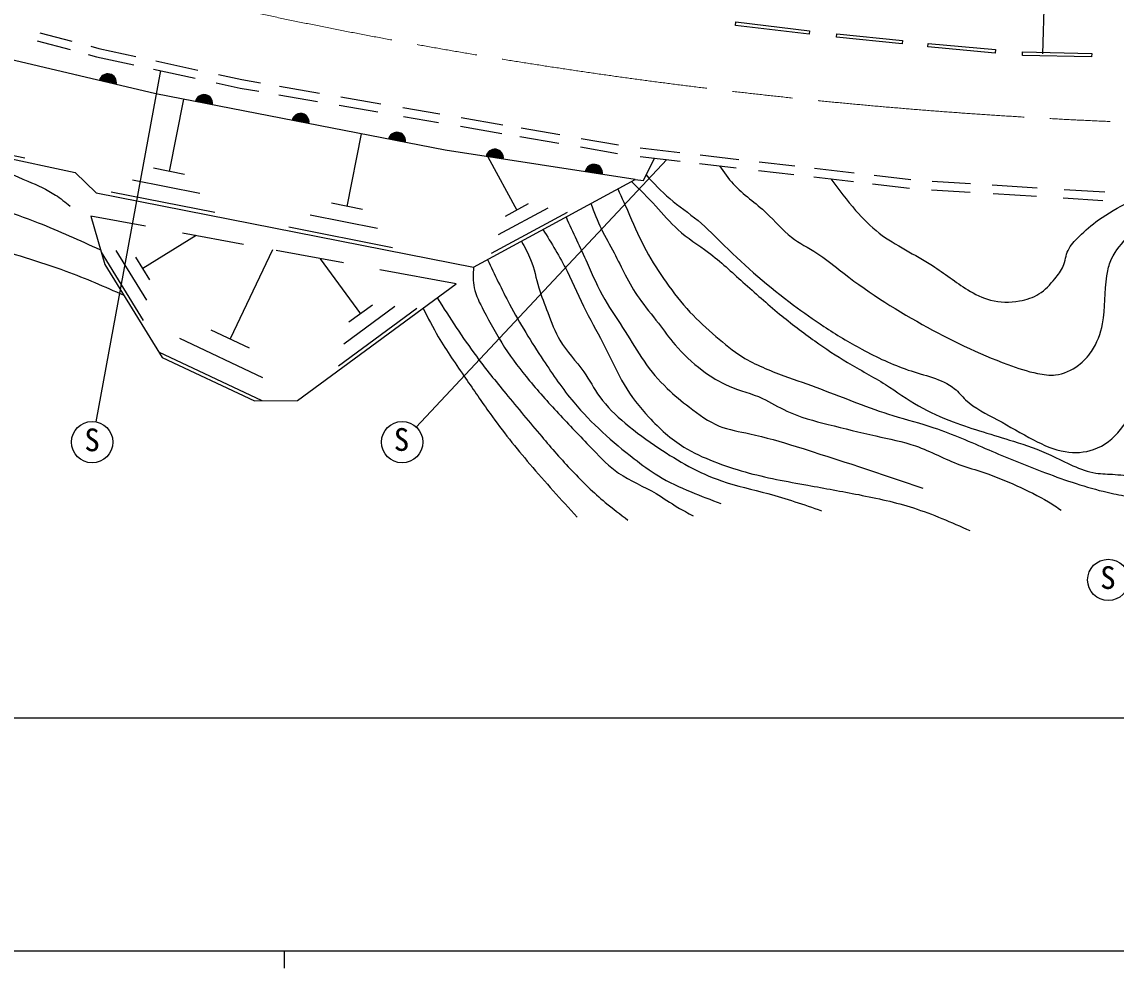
# Model space of a CAD drawing. Units: millimetres, scale not verified. Extents: x 40000 to 680000, y 20000 to 380000.
# Drawn here: x 252779 to 316315, y 204000 to 258940 of the extents above; entities that cross this region are included whole.
import ezdxf
from ezdxf.enums import TextEntityAlignment as Align

# ---------------------------------------------------------------- set-up
doc = ezdxf.new("R2010")
doc.units = ezdxf.units.MM
doc.header["$LTSCALE"] = 1000
doc.linetypes.add('CHAIN', pattern=[18.5, 12, -1.5, 3.5, -1.5])
for name, color, linetype, lineweight in [('M-BGD', 7, 'Continuous', 25), ('M-BMK', 2, 'CHAIN', 13), ('M-STR-STR3', 7, 'Continuous', 25), ('M-STR-STRC', 7, 'Continuous', 25), ('M-TTL-BAND', 7, 'Continuous', 25)]:
    doc.layers.add(name, color=color, linetype=linetype, lineweight=lineweight)
doc.styles.add('ＭＳ ゴシック', font='')
doc.styles.get('ＭＳ ゴシック').set_extended_font_data('MS Gothic')

msp = doc.modelspace()

# ---------------------------------------------------------------- linework, layer by layer
at = {"layer": 'M-BGD'}
for p, q in [((294212, 258738), (294235, 258937)), ((298492, 258229), (294212, 258738)), ((294235, 258937), (298515, 258427)), ((253826, 258307), (255685, 257815)), ((298515, 258427), (298492, 258229)), ((300075, 258050), (300095, 258249)), ((303896, 257668), (300075, 258050)), ((300095, 258249), (303916, 257867)), ((260557, 254768), (249400, 257393)), ((253666, 257832), (255576, 257327)), ((256790, 257523), (257238, 257404)), ((257238, 257404), (259403, 256931)), ((303916, 257867), (303896, 257668)), ((305376, 257489), (305394, 257689)), ((309299, 257133), (305376, 257489)), ((305394, 257689), (309317, 257332)), ((309317, 257332), (309299, 257133)), ((256633, 257047), (257121, 256918)), ((257121, 256918), (259275, 256447)), ((310882, 256993), (310886, 257193)), ((314895, 256909), (310882, 256993)), ((310886, 257193), (314899, 257109)), ((314899, 257109), (314895, 256909)), ((260417, 256197), (262834, 255668)), ((260555, 256679), (262997, 256145)), ((264192, 255883), (265552, 255586)), ((265552, 255586), (266632, 255399)), ((264063, 255400), (265456, 255095)), ((265456, 255095), (266537, 254908)), ((267733, 255208), (270067, 254805)), ((277358, 251487), (260557, 254768)), ((262159, 254458), (261329, 250258)), ((267699, 254707), (269946, 254318)), ((271290, 254593), (273616, 254191)), ((271207, 254100), (273455, 253711)), ((274898, 253969), (277056, 253596)), ((274945, 253453), (276963, 253104)), ((278243, 252883), (280648, 252467)), ((278280, 253384), (280704, 252964)), ((245574, 252410), (255870, 250186)), ((272479, 252438), (271649, 248228)), ((281691, 252286), (283952, 251895)), ((281777, 252779), (284012, 252392)), ((252949, 251018), (247629, 252168)), ((285216, 251677), (287355, 251306)), ((285253, 252178), (287425, 251802)), ((288689, 251625), (290991, 251355)), ((288393, 249791), (277358, 251487)), ((279839, 251108), (281519, 248008)), ((288671, 251124), (290993, 250852)), ((288867, 249729), (289514, 251025)), ((292167, 251218), (294404, 250956)), ((262229, 250078), (260429, 250438)), ((292116, 250720), (294263, 250469)), ((295583, 250818), (297666, 250574)), ((298807, 250440), (301100, 250172)), ((255870, 250186), (257090, 249020)), ((263109, 248978), (259199, 249748)), ((278993, 244697), (288393, 249791)), ((288393, 249791), (288867, 249729)), ((295553, 250318), (297593, 250079)), ((298770, 249941), (301063, 249673)), ((302270, 250035), (304391, 249787)), ((302172, 249543), (304325, 249291)), ((305589, 249195), (307840, 249055)), ((305641, 249693), (307866, 249554)), ((309122, 249476), (311730, 249314)), ((313307, 249216), (315651, 249070)), ((257090, 249020), (278993, 244697)), ((263979, 247868), (257969, 249048)), ((309185, 248971), (311691, 248815)), ((313250, 248718), (315549, 248575)), ((272549, 248048), (270749, 248408)), ((284449, 247878), (280019, 245488)), ((283319, 248128), (280439, 246568)), ((282179, 248368), (280849, 247648)), ((259954, 247071), (256783, 247658)), ((256783, 247658), (257603, 244856)), ((273429, 246938), (269519, 247718)), ((262899, 246528), (259809, 244628)), ((265646, 246017), (262113, 246671)), ((274299, 245828), (268279, 247018)), ((259839, 241598), (257393, 245573)), ((260029, 242778), (258259, 245658)), ((260209, 243958), (259399, 245288)), ((267329, 245708), (264879, 240528)), ((271452, 244941), (267548, 245664)), ((257603, 244856), (260918, 239457)), ((270099, 245188), (272449, 241998)), ((278004, 243728), (273562, 244551)), ((268777, 236962), (278004, 243728)), ((275719, 242308), (271169, 238958)), ((274429, 242408), (271469, 240228)), ((273129, 242498), (271759, 241498)), ((265989, 239998), (263769, 241048)), ((266769, 238278), (261949, 240548)), ((266740, 236934), (260728, 239766)), ((260918, 239457), (266283, 236928)), ((266283, 236928), (268777, 236962))]:
    msp.add_line(p, q, dxfattribs=at)
for centre, radius, start, end in [((257768, 255424), 500, 346.75948, 166.75948), ((257768, 255424), 500, 346.75948, 166.75948), ((257768, 255424), 450, 346.75948, 166.75948), ((257768, 255424), 400, 346.75948, 166.75948), ((257768, 255424), 350, 346.75948, 166.75948), ((257768, 255424), 300, 346.75948, 166.75948), ((257768, 255424), 250, 346.75948, 166.75948), ((257768, 255424), 200, 346.75948, 166.75948), ((257768, 255424), 150, 346.75948, 166.75948), ((257768, 255424), 100, 346.75948, 166.75948), ((257768, 255424), 50, 346.75948, 166.75948), ((263357, 254221), 500, 348.94854, 168.94854), ((263357, 254221), 500, 348.94854, 168.94854), ((263357, 254221), 450, 348.94854, 168.94854), ((263357, 254221), 400, 348.94854, 168.94854), ((263357, 254221), 350, 348.94854, 168.94854), ((263357, 254221), 300, 348.94854, 168.94854), ((263357, 254221), 250, 348.94854, 168.94854), ((263357, 254221), 200, 348.94854, 168.94854), ((263357, 254221), 150, 348.94854, 168.94854), ((263357, 254221), 100, 348.94854, 168.94854), ((263357, 254221), 50, 348.94854, 168.94854), ((268957, 253127), 500, 348.94854, 168.94854), ((268957, 253127), 500, 348.94854, 168.94854), ((268957, 253127), 450, 348.94854, 168.94854), ((268957, 253127), 400, 348.94854, 168.94854), ((268957, 253127), 350, 348.94854, 168.94854), ((268957, 253127), 300, 348.94854, 168.94854), ((268957, 253127), 250, 348.94854, 168.94854), ((268957, 253127), 200, 348.94854, 168.94854), ((268957, 253127), 150, 348.94854, 168.94854), ((268957, 253127), 100, 348.94854, 168.94854), ((268957, 253127), 50, 348.94854, 168.94854), ((274558, 252034), 500, 348.94854, 168.94854), ((274558, 252034), 500, 348.94854, 168.94854), ((274558, 252034), 450, 348.94854, 168.94854), ((274558, 252034), 400, 348.94854, 168.94854), ((274558, 252034), 350, 348.94854, 168.94854), ((274558, 252034), 300, 348.94854, 168.94854), ((274558, 252034), 250, 348.94854, 168.94854), ((274558, 252034), 200, 348.94854, 168.94854), ((274558, 252034), 150, 348.94854, 168.94854), ((274558, 252034), 100, 348.94854, 168.94854), ((274558, 252034), 50, 348.94854, 168.94854), ((280235, 251047), 500, 351.31783, 171.31783), ((280235, 251047), 500, 351.31783, 171.31783), ((280235, 251047), 450, 351.31783, 171.31783), ((280235, 251047), 400, 351.31783, 171.31783), ((280235, 251047), 350, 351.31783, 171.31783), ((280235, 251047), 300, 351.31783, 171.31783), ((280235, 251047), 250, 351.31783, 171.31783), ((280235, 251047), 200, 351.31783, 171.31783), ((280235, 251047), 150, 351.31783, 171.31783), ((280235, 251047), 100, 351.31783, 171.31783), ((280235, 251047), 50, 351.31783, 171.31783), ((285989, 250169), 500, 351.31783, 171.31783), ((285989, 250169), 500, 351.31783, 171.31783), ((285989, 250169), 450, 351.31783, 171.31783), ((285989, 250169), 400, 351.31783, 171.31783), ((285989, 250169), 350, 351.31783, 171.31783), ((285989, 250169), 300, 351.31783, 171.31783), ((285989, 250169), 250, 351.31783, 171.31783), ((285989, 250169), 200, 351.31783, 171.31783), ((285989, 250169), 150, 351.31783, 171.31783), ((285989, 250169), 100, 351.31783, 171.31783), ((285989, 250169), 50, 351.31783, 171.31783)]:
    msp.add_arc(centre, radius, start, end, dxfattribs=at)
for points, knots in [([(245899, 251175), (246728, 251095), (247556, 251014), (248389, 250934), (249201, 250856), (250017, 250777), (250799, 250573), (251598, 250363), (252361, 250022), (253128, 249689), (253681, 249449), (254235, 249213), (254734, 248886), (255028, 248693), (255303, 248468), (255577, 248244)], [0, 0, 0, 0, 1, 1, 1, 2, 2, 2, 3, 3, 3, 4, 4, 4, 5, 5, 5, 5]), ([(293287, 250583), (293539, 250218), (293792, 249852), (294087, 249529), (294658, 248902), (295390, 248431), (296014, 247842), (296506, 247379), (296932, 246843), (297460, 246436), (297919, 246084), (298455, 245829), (298946, 245513), (299397, 245222), (299810, 244880), (300231, 244549), (301744, 243360), (303366, 242316), (305050, 241377), (306653, 240482), (308313, 239684), (310029, 239048), (310592, 238839), (311161, 238648), (311756, 238526), (312101, 238455), (312454, 238407), (312800, 238445), (313275, 238498), (313736, 238714), (314125, 239008), (314424, 239233), (314680, 239505), (314888, 239811), (315213, 240288), (315420, 240848), (315530, 241417), (315707, 242331), (315632, 243267), (315771, 244188), (315813, 244462), (315873, 244734), (315972, 244991), (316169, 245502), (316516, 245950), (316896, 246356), (317387, 246882), (317933, 247336), (318502, 247762), (318771, 247963), (319045, 248158), (319319, 248353)], [0, 0, 0, 0, 1, 1, 1, 2, 2, 2, 3, 3, 3, 4, 4, 4, 5, 5, 5, 6, 6, 6, 7, 7, 7, 8, 8, 8, 9, 9, 9, 10, 10, 10, 11, 11, 11, 12, 12, 12, 13, 13, 13, 14, 14, 14, 15, 15, 15, 16, 16, 16, 17, 17, 17, 17]), ([(289027, 250051), (289466, 249577), (289905, 249103), (290393, 248685), (290920, 248233), (291504, 247845), (292039, 247400), (292577, 246952), (293065, 246447), (293565, 245955), (294826, 244715), (296167, 243560), (297581, 242501), (298157, 242069), (298746, 241653), (299347, 241256), (300064, 240784), (300799, 240341), (301556, 239931), (302423, 239462), (303320, 239038), (304246, 238727), (304710, 238571), (305181, 238443), (305652, 238285), (306112, 238130), (306572, 237947), (306937, 237642), (307168, 237450), (307361, 237209), (307579, 237000), (308105, 236498), (308781, 236182), (309427, 235835), (310134, 235456), (310805, 235040), (311515, 234671), (312099, 234367), (312710, 234094), (313362, 233988), (313909, 233899), (314485, 233927), (315008, 234109), (315627, 234323), (316173, 234752), (316574, 235273), (317085, 235936), (317363, 236746), (317538, 237562), (317698, 238308), (317771, 239059), (317859, 239811), (318005, 241052), (318189, 242297), (318502, 243505), (318717, 244335), (318993, 245148), (319305, 245955), (319505, 246472), (319720, 246987), (320028, 247440), (320246, 247762), (320511, 248053), (320777, 248344)], [0, 0, 0, 0, 1, 1, 1, 2, 2, 2, 3, 3, 3, 4, 4, 4, 5, 5, 5, 6, 6, 6, 7, 7, 7, 8, 8, 8, 9, 9, 9, 10, 10, 10, 11, 11, 11, 12, 12, 12, 13, 13, 13, 14, 14, 14, 15, 15, 15, 16, 16, 16, 17, 17, 17, 18, 18, 18, 19, 19, 19, 20, 20, 20, 21, 21, 21, 21]), ([(299749, 249827), (300213, 249204), (300677, 248581), (301191, 247995), (301609, 247517), (302061, 247064), (302560, 246677), (303512, 245940), (304638, 245443), (305652, 244790), (306347, 244342), (306989, 243820), (307700, 243385), (308117, 243129), (308557, 242903), (309025, 242782), (309568, 242642), (310147, 242642), (310712, 242742), (311111, 242813), (311503, 242934), (311836, 243144), (312193, 243368), (312482, 243694), (312760, 244027), (312948, 244254), (313132, 244484), (313241, 244750), (313363, 245045), (313393, 245384), (313523, 245674), (313661, 245982), (313913, 246234), (314165, 246477), (314529, 246825), (314893, 247153), (315289, 247440), (315836, 247838), (316442, 248160), (317048, 248482)], [0, 0, 0, 0, 1, 1, 1, 2, 2, 2, 3, 3, 3, 4, 4, 4, 5, 5, 5, 6, 6, 6, 7, 7, 7, 8, 8, 8, 9, 9, 9, 10, 10, 10, 11, 11, 11, 12, 12, 12, 13, 13, 13, 13]), ([(242057, 249368), (242897, 249364), (243736, 249359), (244574, 249328), (245460, 249294), (246344, 249230), (247225, 249127), (247872, 249051), (248518, 248953), (249152, 248806), (249914, 248628), (250659, 248378), (251401, 248123), (252183, 247855), (252962, 247581), (253730, 247280), (254940, 246805), (256123, 246260), (257306, 245715)], [0, 0, 0, 0, 1, 1, 1, 2, 2, 2, 3, 3, 3, 4, 4, 4, 5, 5, 5, 6, 6, 6, 6]), ([(287382, 249244), (287612, 248734), (287842, 248225), (288068, 247713), (288374, 247020), (288673, 246323), (289031, 245657), (289373, 245023), (289770, 244417), (290188, 243826), (290616, 243221), (291066, 242631), (291569, 242092), (292039, 241589), (292555, 241130), (293079, 240678), (293572, 240252), (294073, 239832), (294621, 239489), (295366, 239024), (296199, 238702), (297030, 238397), (297739, 238137), (298447, 237889), (299151, 237626), (300549, 237104), (301931, 236525), (303359, 236084), (304149, 235840), (304953, 235638), (305736, 235377), (306820, 235017), (307865, 234545), (308917, 234092), (309937, 233654), (310963, 233234), (312001, 232840), (313169, 232396), (314352, 231985), (315566, 231683), (315971, 231583), (316378, 231494), (316787, 231426), (317378, 231327), (317971, 231270), (318586, 231330), (319096, 231379), (319621, 231508), (320000, 231812), (320377, 232114), (320610, 232589), (320803, 233064), (321117, 233841), (321323, 234617), (321445, 235410), (321716, 237162), (321578, 238994), (321799, 240774), (321905, 241628), (322093, 242469), (322248, 243312), (322431, 244306), (322568, 245303), (322795, 246300), (322917, 246837), (323065, 247374), (323341, 247842), (323440, 248010), (323555, 248168), (323670, 248327)], [0, 0, 0, 0, 1, 1, 1, 2, 2, 2, 3, 3, 3, 4, 4, 4, 5, 5, 5, 6, 6, 6, 7, 7, 7, 8, 8, 8, 9, 9, 9, 10, 10, 10, 11, 11, 11, 12, 12, 12, 13, 13, 13, 14, 14, 14, 15, 15, 15, 16, 16, 16, 17, 17, 17, 18, 18, 18, 19, 19, 19, 20, 20, 20, 21, 21, 21, 22, 22, 22, 23, 23, 23, 23]), ([(288172, 249672), (288653, 249205), (289135, 248739), (289589, 248244), (290013, 247782), (290412, 247295), (290874, 246878), (291419, 246388), (292051, 245996), (292641, 245553), (293349, 245023), (293995, 244420), (294649, 243826), (295345, 243195), (296051, 242574), (296777, 241979), (297442, 241435), (298125, 240912), (298825, 240413), (299439, 239975), (300066, 239555), (300713, 239168), (301444, 238731), (302201, 238337), (302921, 237883), (303568, 237475), (304187, 237019), (304849, 236638), (305487, 236271), (306165, 235974), (306857, 235715), (308004, 235284), (309187, 234957), (310350, 234590), (311083, 234359), (311809, 234112), (312519, 233787), (313382, 233392), (314222, 232881), (315129, 232743), (315492, 232688), (315867, 232693), (316253, 232663), (316693, 232629), (317149, 232551), (317538, 232663), (318157, 232841), (318607, 233502), (318944, 234149), (319370, 234968), (319614, 235766), (319787, 236598), (319999, 237618), (320106, 238688), (320309, 239730), (320526, 240843), (320852, 241924), (321112, 243023), (321393, 244211), (321597, 245419), (321915, 246597), (322073, 247181), (322259, 247758), (322445, 248334)], [0, 0, 0, 0, 1, 1, 1, 2, 2, 2, 3, 3, 3, 4, 4, 4, 5, 5, 5, 6, 6, 6, 7, 7, 7, 8, 8, 8, 9, 9, 9, 10, 10, 10, 11, 11, 11, 12, 12, 12, 13, 13, 13, 14, 14, 14, 15, 15, 15, 16, 16, 16, 17, 17, 17, 18, 18, 18, 19, 19, 19, 20, 20, 20, 21, 21, 21, 21]), ([(285815, 248394), (286006, 247893), (286196, 247391), (286429, 246910), (286657, 246441), (286925, 245991), (287168, 245529), (287390, 245105), (287591, 244670), (287811, 244244), (288051, 243778), (288313, 243323), (288614, 242895), (288964, 242395), (289364, 241933), (289738, 241449), (290060, 241032), (290363, 240599), (290702, 240196), (291165, 239646), (291697, 239153), (292276, 238718), (292766, 238351), (293289, 238025), (293850, 237787), (294479, 237519), (295155, 237361), (295778, 237080), (296261, 236862), (296712, 236570), (297191, 236341), (297950, 235979), (298779, 235777), (299600, 235570), (300523, 235338), (301436, 235099), (302363, 234896), (303141, 234725), (303928, 234579), (304676, 234317), (305552, 234011), (306373, 233547), (307246, 233225), (307700, 233058), (308168, 232929), (308627, 232775), (309284, 232556), (309922, 232288), (310555, 232004), (311181, 231724), (311802, 231429), (312386, 231073), (312637, 230920), (312881, 230755), (313125, 230591)], [0, 0, 0, 0, 1, 1, 1, 2, 2, 2, 3, 3, 3, 4, 4, 4, 5, 5, 5, 6, 6, 6, 7, 7, 7, 8, 8, 8, 9, 9, 9, 10, 10, 10, 11, 11, 11, 12, 12, 12, 13, 13, 13, 14, 14, 14, 15, 15, 15, 16, 16, 16, 17, 17, 17, 18, 18, 18, 18]), ([(239145, 247391), (239790, 247401), (240436, 247411), (241081, 247400), (241697, 247390), (242313, 247362), (242928, 247320), (243718, 247266), (244506, 247188), (245297, 247119), (246091, 247050), (246888, 246988), (247666, 246838), (248662, 246646), (249627, 246308), (250598, 245995), (252182, 245484), (253781, 245041), (255336, 244469), (256471, 244051), (257583, 243565), (258694, 243079)], [0, 0, 0, 0, 1, 1, 1, 2, 2, 2, 3, 3, 3, 4, 4, 4, 5, 5, 5, 6, 6, 6, 7, 7, 7, 7]), ([(284373, 247613), (284783, 246728), (285193, 245843), (285594, 244951), (285916, 244233), (286233, 243511), (286622, 242830), (286987, 242192), (287417, 241590), (287811, 240967), (288176, 240389), (288511, 239793), (288903, 239232), (289299, 238666), (289754, 238136), (290252, 237658), (290657, 237270), (291090, 236915), (291537, 236566), (292080, 236142), (292644, 235727), (293272, 235474), (293830, 235249), (294440, 235152), (295039, 235024), (295957, 234828), (296848, 234561), (297737, 234285), (300198, 233523), (302646, 232699), (305094, 231876)], [0, 0, 0, 0, 1, 1, 1, 2, 2, 2, 3, 3, 3, 4, 4, 4, 5, 5, 5, 6, 6, 6, 7, 7, 7, 8, 8, 8, 9, 9, 9, 10, 10, 10, 10]), ([(283034, 246887), (283525, 246093), (284016, 245299), (284437, 244469), (284822, 243709), (285149, 242918), (285530, 242156), (285887, 241441), (286293, 240751), (286654, 240036), (287017, 239317), (287335, 238572), (287746, 237883), (288152, 237203), (288649, 236576), (289192, 235988), (289799, 235330), (290462, 234721), (291216, 234253), (291760, 233915), (292351, 233651), (292951, 233418), (293552, 233184), (294163, 232980), (294782, 232807), (295972, 232475), (297193, 232255), (298412, 232036), (299398, 231859), (300383, 231683), (301367, 231490), (302439, 231281), (303511, 231052), (304548, 230719), (305667, 230361), (306746, 229881), (307824, 229402)], [0, 0, 0, 0, 1, 1, 1, 2, 2, 2, 3, 3, 3, 4, 4, 4, 5, 5, 5, 6, 6, 6, 7, 7, 7, 8, 8, 8, 9, 9, 9, 10, 10, 10, 11, 11, 11, 12, 12, 12, 12]), ([(281783, 246209), (281977, 245860), (282171, 245511), (282317, 245143), (282526, 244617), (282637, 244051), (282799, 243505), (282944, 243015), (283131, 242540), (283313, 242059), (283521, 241510), (283722, 240952), (284020, 240453), (284408, 239801), (284961, 239249), (285401, 238622), (285731, 238152), (285999, 237641), (286333, 237176), (286747, 236600), (287264, 236096), (287811, 235634), (288433, 235109), (289095, 234639), (289770, 234189), (290334, 233813), (290907, 233450), (291505, 233129), (292114, 232801), (292748, 232517), (293400, 232293), (294282, 231991), (295198, 231798), (296099, 231555), (297152, 231269), (298183, 230914), (299215, 230559)], [0, 0, 0, 0, 1, 1, 1, 2, 2, 2, 3, 3, 3, 4, 4, 4, 5, 5, 5, 6, 6, 6, 7, 7, 7, 8, 8, 8, 9, 9, 9, 10, 10, 10, 11, 11, 11, 12, 12, 12, 12]), ([(279003, 244703), (278983, 244297), (278963, 243891), (279040, 243505), (279132, 243046), (279361, 242614), (279587, 242188), (279978, 241448), (280361, 240725), (280807, 240036), (281242, 239365), (281737, 238726), (282253, 238108), (282832, 237413), (283438, 236743), (284052, 236084), (284675, 235415), (285308, 234758), (285947, 234092), (286412, 233608), (286881, 233120), (287425, 232743), (288101, 232274), (288895, 231976), (289610, 231555), (290037, 231302), (290437, 231005), (290862, 230751), (291154, 230577), (291458, 230424), (291762, 230270)], [0, 0, 0, 0, 1, 1, 1, 2, 2, 2, 3, 3, 3, 4, 4, 4, 5, 5, 5, 6, 6, 6, 7, 7, 7, 8, 8, 8, 9, 9, 9, 10, 10, 10, 10]), ([(279822, 245146), (280232, 244270), (280642, 243394), (281096, 242541), (281690, 241427), (282361, 240354), (283056, 239297), (283609, 238456), (284178, 237625), (284823, 236855), (285338, 236240), (285903, 235665), (286493, 235120), (287080, 234579), (287694, 234069), (288325, 233578), (288780, 233224), (289245, 232881), (289738, 232583), (290340, 232218), (290982, 231922), (291633, 231651), (292207, 231413), (292788, 231194), (293368, 230976)], [0, 0, 0, 0, 1, 1, 1, 2, 2, 2, 3, 3, 3, 4, 4, 4, 5, 5, 5, 6, 6, 6, 7, 7, 7, 8, 8, 8, 8]), ([(276896, 242916), (277628, 241766), (278360, 240616), (279169, 239522), (279712, 238786), (280291, 238077), (280872, 237369), (281562, 236529), (282255, 235692), (282960, 234863), (283534, 234187), (284116, 233517), (284727, 232872), (285336, 232227), (285973, 231608), (286654, 231041), (287082, 230684), (287526, 230348), (287971, 230013)], [0, 0, 0, 0, 1, 1, 1, 2, 2, 2, 3, 3, 3, 4, 4, 4, 5, 5, 5, 6, 6, 6, 6]), ([(276074, 242313), (276359, 241755), (276644, 241198), (276959, 240659), (277443, 239829), (277998, 239041), (278544, 238248), (279015, 237563), (279479, 236874), (279964, 236200), (280692, 235189), (281468, 234211), (282276, 233261), (283164, 232215), (284091, 231202), (285017, 230190)], [0, 0, 0, 0, 1, 1, 1, 2, 2, 2, 3, 3, 3, 4, 4, 4, 5, 5, 5, 5])]:
    msp.add_open_spline(points, degree=3, knots=knots, dxfattribs=at)
at = {"layer": 'M-BMK'}
msp.add_arc((328873, 552877), 300000, 257.22018, 275.98555, dxfattribs=at)
at = {"layer": 'M-STR-STR3'}
msp.add_line((71018, 218538), (410239, 218538), dxfattribs=at)
at = {"layer": 'M-STR-STRC'}
for p, q in [((312068, 257087), (312824, 282338)), ((260819, 256109), (257076, 235718)), ((290223, 250942), (275680, 235414))]:
    msp.add_line(p, q, dxfattribs=at)
for centre in [(256859, 234538), (274859, 234538), (315859, 226538)]:
    msp.add_circle(centre, 1200, dxfattribs=at)
at = {"layer": 'M-TTL-BAND'}
for p, q in [((40000, 205000), (579000, 205000)), ((268000, 205000), (268000, 204000))]:
    msp.add_line(p, q, dxfattribs=at)

# ---------------------------------------------------------------- texts
at = {"layer": 'M-STR-STRC', "style": 'ＭＳ ゴシック'}
for p in [(256407, 233615), (274373, 233637), (315392, 225619)]:
    msp.add_text('S', height=1320, dxfattribs=at).set_placement(p, align=Align.BOTTOM_LEFT)

doc.saveas('drawing.dxf')
